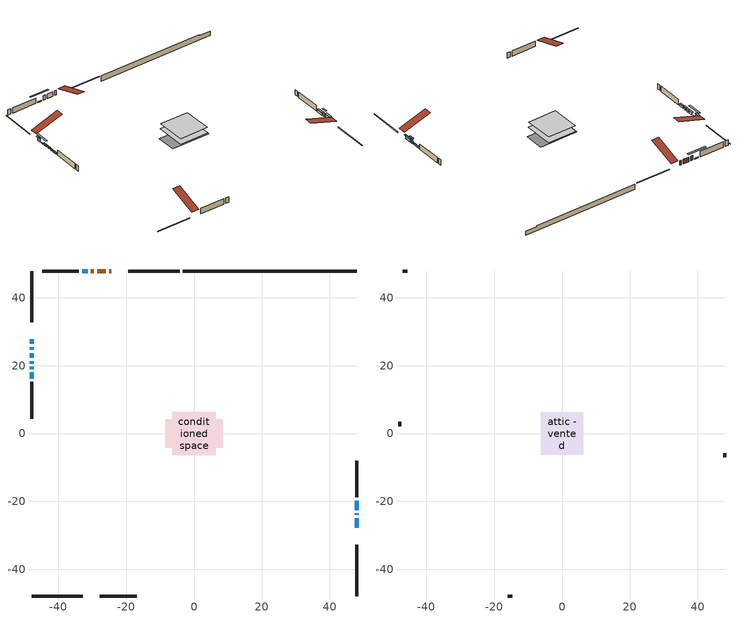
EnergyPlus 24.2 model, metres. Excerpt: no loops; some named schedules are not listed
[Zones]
conditioned space
 floor adiabatic (AdiabaticFloorConstruction): -6.35,-6.35 -6.35,6.35 6.35,6.35 6.35,-6.35 z0.61
 floor foundation (Slab1 construction): -8.53,-4.27 -8.53,4.27 8.53,4.27 8.53,-4.27 z-1.73
 wall outside (RimJoist1 construction): -4.23,47.9 -19.33,47.9 / -47.9,-47.9 -32.79,-47.9 / -47.9,47.9 -47.9,32.79 / 47.9,-47.9 47.9,-32.79 z0.61:0.91
 wall outside (AdiabaticWallConstruction 1): -24.37,47.9 -25.05,47.9 / -25.97,47.9 -28.56,47.9 / -29.49,47.9 -30.37,47.9 z0.61:2.64
 wall outside (AdiabaticWallConstruction): -47.9,27.76 -47.9,26.38 z0.61:2.31; 47.9,-27.76 47.9,-24.91 z0.61:2.44; -47.9,25.46 -47.9,24.61 / -31.3,47.9 -32.98,47.9 z0.61:1.02; -47.9,23.69 -47.9,22.26 / 47.9,-22.62 47.9,-19.78 z0.61:1.6; -47.9,21.34 -47.9,20.62 / -47.9,19.69 -47.9,19.01 z0.61:1.63; -47.9,18.08 -47.9,16.2 z0.61:1.4; 47.9,-23.99 47.9,-23.55 z0.61:2.69
 wall outside (Wall1 construction): -33.9,47.9 -44.75,47.9 / -27.76,-47.9 -16.91,-47.9 / -47.9,15.27 -47.9,4.42 / 47.9,-18.85 47.9,-8 z0.61:3.05
 wall foundation (FoundationWall1 construction): -3.3,47.9,-1.73 -3.3,47.9,0.61 42.78,47.9,0.61 42.78,47.9,0.06 47.9,47.9,0.06 47.9,47.9,-1.73
 window (WindowConstruction 7): -47.9,27.76 -47.9,26.38 z0.61:2.31
 window (WindowConstruction 6): 47.9,-27.76 47.9,-24.91 z0.61:2.44
 window (WindowConstruction 8): -47.9,25.46 -47.9,24.62 z0.61:1.02
 window (WindowConstruction 9): -31.3,47.9 -32.98,47.9 z0.61:1.02
 window (WindowConstruction): -47.9,23.69 -47.9,22.26 z0.61:1.6
 window (WindowConstruction 1): -47.9,21.34 -47.9,20.62 z0.61:1.62
 window (WindowConstruction 2): -47.9,19.69 -47.9,19.01 z0.61:1.62
 window (WindowConstruction 3): -47.9,18.08 -47.9,16.2 z0.61:1.4
 window (WindowConstruction 4): 47.9,-23.99 47.9,-23.55 z0.61:2.69
 window (WindowConstruction 5): 47.9,-22.62 47.9,-19.78 z0.61:1.6
 door (Door): -24.37,47.9 -25.05,47.9 z0.61:2.64
 door (Door 1): -25.97,47.9 -28.56,47.9 z0.61:2.64
 door (Door 2): -29.49,47.9 -30.37,47.9 z0.61:2.64
 ceiling adiabatic (AdiabaticFloorConstruction): 6.35,-6.35 6.35,6.35 -6.35,6.35 -6.35,-6.35 z0.61
attic - vented
 floor to conditioned space (Floor1 construction Reversed): -6.2,-6.2 -6.2,6.2 6.2,6.2 6.2,-6.2 z3.05
 wall outside (Wall2 construction): -45.68,47.9 -46.97,47.9 / -15.98,-47.9 -14.69,-47.9 / -47.9,3.49 -47.9,2.2 / 47.9,-7.07 47.9,-5.78 z0.61:3.05
 roof outside (Roof1 construction): -23.44,47.9,3.05 -23.44,35.83,7.07 -20.26,35.83,7.07 -20.26,47.9,3.05; -28.68,-47.9,3.05 -28.68,-35.83,7.07 -31.87,-35.83,7.07 -31.87,-47.9,3.05; -47.9,28.68,3.05 -35.83,28.68,7.07 -35.83,31.87,7.07 -47.9,31.87,3.05; 47.9,-28.68,3.05 35.83,-28.68,7.07 35.83,-31.87,7.07 47.9,-31.87,3.05
shading: -47.9,26.09 -47.9,28.05 -48.51,28.05 -48.51,26.09 z2.61; 47.9,-24.77 47.9,-27.91 48.51,-27.91 48.51,-24.77 z2.59; -47.9,21.88 -47.9,28.2 -48.51,28.2 -48.51,21.88 z3.76; -36.33,47.9 -27.95,47.9 -27.95,48.51 -36.33,48.51 z4.37; -47.9,22.11 -47.9,23.84 -48.51,23.84 -48.51,22.11 z1.75; -47.9,20.47 -47.9,21.48 -48.51,21.48 -48.51,20.47 z1.77; -47.9,18.86 -47.9,19.84 -48.51,19.84 -48.51,18.86 z1.77; -47.9,16.05 -47.9,18.23 -48.51,18.23 -48.51,16.05 z1.55; 47.9,-22.64 47.9,-24.9 48.51,-24.9 48.51,-22.64 z3.6; 47.9,-19.63 47.9,-22.77 48.51,-22.77 48.51,-19.63 z1.75
[Building]
Building 1: Terrain=Suburbs
[Site:Location]
Saskatoon Intl AP_SK: Latitude {deg}=52.17; Longitude {deg}=-106.7; Time Zone {hr}=-6; Elevation {m}=504; Keep Site Location Information=Yes
[Site:GroundTemperature:Shallow]
-3.29371, -5.9198, -6.13011, -4.88389, 0.118965, 5.09852, 9.41553, 12.1502, 12.3826, 10.1583, 5.95142, 1.12462
[Site:WaterMainsTemperature]
Calculation Method=Schedule; Temperature Schedule=mains temperature schedule
[Material] Roughness=Rough; Thermal Absorptance=0.9
Name | Thickness {m} | Conductivity {W/m-K} | Density {kg/m3} | Specific Heat {J/kg-K} | Solar Absorptance | Visible Absorptance
asphalt or fiberglass shingles | 0.00635 | 0.162714 | 1121.4 | 1465.45 | 0.84 | 0.84
ceiling loosefill ins | 0.254 | 0.0480833 | 16.02 | 1046.75 | 0.7 | 0.7
ceiling stud and cavity | 0.1397 | 0.0924676 | 65.682 | 1177.47 | 0.7 | 0.7
concrete 4.0 in. | 0.1016 | 1.803125 | 2242.8 | 837.4 | 0.7 | 0.7
concrete 8.0 in. | 0.2032 | 1.803125 | 2242.8 | 837.4 | 0.7 | 0.7
door material | 0.04445 | 0.188738 | 512.64 | 1214.23 | 0.7 | 0.7
door material 1 | 0.04445 | 0.0451087 | 512.64 | 1214.23 | 0.7 | 0.7
exterior vertical ins | 0.0845647 | 0.029427 | 32.04 | 1214.23 | 0.7 | 0.7
floor covering | 0.0127 | 0.0433444 | 54.468 | 1339.84 | 0.6 | 0.6
floor rigid ins; wall rigid ins 1 | 0.512978 | 0.029427 | 32.04 | 1214.23 | 0.7 | 0.7
floor stud and cavity | 0.1397 | 1.75129 | 37.0049 | 1207.88 | 0.7 | 0.7
furniture material conditioned space 1 | 0.1524 | 0.115458 | 640.8 | 1214.23 | 0.6 | 0.6
gypsum board | 0.0127 | 0.160291 | 801 | 837.4 | 0.6 | 0.6
gypsum board 1 | 0.0127 | 0.160291 | 801 | 837.4 | 0.7 | 0.7
osb sheathing 0.5 in. | 0.0127 | 0.115458 | 512.64 | 1214.23 | 0.7 | 0.7
osb sheathing 0.75 in. | 0.01905 | 0.115458 | 512.64 | 1214.23 | 0.7 | 0.7
osb sheathing 2.0 in. | 0.0508 | 0.115458 | 512.64 | 1214.23 | 0.7 | 0.7
rim joist rigid ins | 0.051816 | 0.029427 | 32.04 | 1214.23 | 0.7 | 0.7
rim joist stud and cavity | 0.0508 | 0.0422661 | 125.044 | 1163.47 | 0.6 | 0.6
wall rigid ins | 0.103632 | 0.029427 | 32.04 | 1214.23 | 0.7 | 0.7
wall stud and cavity | 0.1397 | 0.574952 | 139.0536 | 1170.24 | 0.7 | 0.7
wall stud and cavity 1 | 0.0889 | 6.1454 | 50.32683 | 1063.81 | 0.6 | 0.6
wall stud and cavity 2 | 0.0889 | 0.380278 | 52.3479 | 1209.89 | 0.7 | 0.7
wall stud and cavity 3 | 0.0889 | 0.391764 | 83.0341 | 1211.67 | 0.7 | 0.7
wood siding | 0.0254 | 0.102417 | 544.68 | 1172.36 | 0 | 0
wood siding 1 | 0.00254 | 0.102417 | 544.68 | 1172.36 | 0 | 0
wood siding 2; wood siding 3; wood siding 4 | 0.0254 | 0.102417 | 544.68 | 1172.36 | 0.7 | 0.7
[WindowMaterial:SimpleGlazingSystem]
Name | U-Factor {W/m2-K} | Solar Heat Gain Coefficient
WindowMaterial | 2.09291 | 0.59
WindowMaterial 1 | 2.40293 | 0.49
WindowMaterial 2 | 2.20136 | 0.56
WindowMaterial 3 | 2.11108 | 0.59
WindowMaterial 4 | 2.99912 | 0.6
WindowMaterial 5 | 2.1355 | 0.58
WindowMaterial 6 | 2.946882 | 0.64
WindowMaterial 7 | 3.023535 | 0.56
[Construction]
AdiabaticFloorConstruction: floor stud and cavity, floor rigid ins, osb sheathing 0.75 in., floor covering
AdiabaticWallConstruction: wood siding 3, wall rigid ins 1, wall stud and cavity 2, gypsum board
AdiabaticWallConstruction 1: wood siding 4, wall rigid ins 1, wall stud and cavity 2, gypsum board
Door: door material
Door 1; Door 2: door material 1
Floor1 construction Reversed: gypsum board, ceiling stud and cavity, ceiling loosefill ins
FoundationWall1 construction: concrete 8.0 in., gypsum board 1
furniture construction conditioned space 1: furniture material conditioned space 1
PartitionWallConstruction: gypsum board, wall stud and cavity 3, gypsum board
RimJoist1 construction: wood siding 2, rim joist rigid ins, osb sheathing 2.0 in., rim joist stud and cavity
Roof1 construction: asphalt or fiberglass shingles
Slab1 construction: concrete 4.0 in.
Wall1 construction: wood siding, wall rigid ins, osb sheathing 0.5 in., wall stud and cavity, gypsum board
Wall2 construction: wood siding 1, wall stud and cavity 1
WindowConstruction; WindowConstruction 5: WindowMaterial
WindowConstruction 1: WindowMaterial 1
WindowConstruction 2: WindowMaterial 2
WindowConstruction 3: WindowMaterial 3
WindowConstruction 4: WindowMaterial 4
WindowConstruction 6: WindowMaterial 5
WindowConstruction 7: WindowMaterial 6
WindowConstruction 8; WindowConstruction 9: WindowMaterial 7
[Zone] Multiplier=1; Part of Total Floor Area=Yes
Name | Volume {m3}
attic - vented | 100.302
conditioned space | 767
[Space]
Name | Zone | Volume {m3}
attic - vented 1 | attic - vented | 100.302
conditioned space 1 | conditioned space | 767
[ZoneInfiltration:EffectiveLeakageArea]
infil attic - vented 1: Zone or Space=attic - vented 1; Schedule=Always On Discrete; Effective Air Leakage Area {cm2}=5265.26; Stack Coefficient=0.000449342; Wind Coefficient=1.43222e-05
[ZoneMixing]
whole house fan mix: Zone or Space=attic - vented; Schedule=Always On Continuous; Design Flow Rate Calculation Method=Flow/Zone; Design Flow Rate {m3/s}=0; Source Zone or Space=conditioned space
[SurfaceProperty:ExposedFoundationPerimeter]
Slab1: Exposed Perimeter Calculation Method=TotalExposedPerimeter; Total Exposed Perimeter {m}=51.2
[InternalMass] Zone or ZoneList=conditioned space; Space or SpaceList=conditioned space 1
Name | Construction | Surface Area {m2}
furniture mass conditioned space 1 | furniture construction conditioned space 1 | 122.72
partition wall mass | PartitionWallConstruction | 306.8
[Lights]
interior lighting: Zone or ZoneList or Space or SpaceList=conditioned space 1; Schedule=interior lighting schedule; Design Level Calculation Method=LightingLevel; Lighting Level {W}=343.2; Return Air Fraction=0; Fraction Radiant=0.6; Fraction Visible=0.2; Fraction Replaceable=1
[People]
occupants: Zone or ZoneList or Space or SpaceList=conditioned space 1; Number of People Schedule=occupants schedule; Number of People Calculation Method=People; Number of People=3; Fraction Radiant=0.314171; Sensible Heat Fraction=0.56303; Activity Level Schedule=occupants activity schedule; Carbon Dioxide Generation Rate {m3/s-W}=0; Enable ASHRAE 55 Comfort Warnings=No; Mean Radiant Temperature Calculation Type=EnclosureAveraged
[ElectricEquipment] Zone or ZoneList or Space or SpaceList=conditioned space 1; Design Level Calculation Method=EquipmentLevel
Name | Schedule | Design Level {W} | Fraction Latent | Fraction Radiant | Fraction Lost
clothes dryer | clothes dryer schedule | 140.772 | 0.015 | 0.081 | 0.85
clothes washer | clothes washer schedule | 32.1985 | 0.03 | 0.162 | 0.7
cooking range | cooking range schedule | 215.147 | 0.08 | 0.432 | 0.2
dishwasher | dishwasher schedule | 66.8632 | 0.3 | 0.18 | 0.4
fridge | fridge schedule | 72.9452 | 0 | 0.6 | 0
mech vent house fan | mech vent house fan schedule | 116 | 0 | 0 | 0.5
mech vent house fan cfis | mech vent house fan cfis schedule | 0 | 0 | 0 | 0
misc plug loads | misc plug loads schedule | 494.7 | 0.045 | 0.513 | 0.1
whole house fan | Always On Discrete | 0 | 0 | 0 | 1
[OtherEquipment] Zone or ZoneList or Space or SpaceList=conditioned space 1; Design Level Calculation Method=EquipmentLevel
Name | Fuel Type | Schedule | Design Level {W} | Fraction Latent | Fraction Radiant | Fraction Lost
clothes dryer 1 | Electricity | clothes dryer schedule | 0 | 0.015 | 0.081 | 0.85
cooking range 1 | Electricity | cooking range schedule | 0 | 0.08 | 0.432 | 0.2
general water use latent | None | general water use schedule | 62.594 | 1 | 0 | 0
general water use sensible | None | general water use schedule | -61.6891 | 0 | 0.6 | 0
mech vent house fan latent load | None | Always On Discrete | 0 | 1 | 0 | 0
mech vent house fan sensible load | None | Always On Discrete | 0 | 0 | 0 | 0
water heater energy adjustment1 | NaturalGas | Always On Discrete | 0.01 | 0 | 0 | 1
[ZoneInfiltration:DesignFlowRate] Zone or ZoneList or Space or SpaceList=conditioned space 1; Schedule=Always On Discrete; Design Flow Rate Calculation Method=Flow/Zone; Design Flow Rate {m3/s}=0
infil flow; natural vent flow; whole house fan flow
[AvailabilityManager:Scheduled] Schedule=Always On Discrete
furnace airloop Availability Manager; furnace airloop 1 Availability Manager
[Foundation:Kiva]
Foundation Kiva 1: Initial Indoor Air Temperature {C}=21; Wall Height Above Grade {m}=0.609996; Wall Depth Below Slab {m}=0.2032; Custom Block Material Name 1=exterior vertical ins; Custom Block Depth 1 {m}=2.34001; Custom Block X Position 1 {m}=0.2159; Custom Block Z Position 1 {m}=0
[Foundation:Kiva:Settings]
Soil Conductivity {W/m-K}=0.849921; Soil Density {kg/m3}=1842.3; Soil Specific Heat {J/kg-K}=418.7; Ground Solar Absorptivity=0.9; Ground Thermal Absorptivity=0.9; Ground Surface Roughness {m}=0.03; Far-Field Width {m}=40; Deep-Ground Boundary Condition=ZeroFlux; Deep-Ground Depth {m}=40; Minimum Cell Dimension {m}=0.2; Maximum Cell Growth Coefficient=3; Simulation Timestep=Timestep
[Exterior:Lights]
exterior lighting: Schedule=exterior lighting schedule; Design Level {W}=75.6
[EnergyManagementSystem:GlobalVariable]
furnace_airloop_1_Fan_RTF
furnace_airloop_Fan_RTF
infil_program_Qfan
infil_program_Qinf
natural_vent_program_Qnv
natural_vent_program_Qwhf
[EnergyManagementSystem:Sensor]
Name | Output:Variable or Output:Meter Index Key | Output:Variable or Output:Meter
airflow_gain | infil flow | Infiltration Sensible Heat Gain Energy
airflow_gain_1 | natural vent flow | Infiltration Sensible Heat Gain Energy
airflow_gain_2 | whole house fan flow | Infiltration Sensible Heat Gain Energy
airflow_loss | infil flow | Infiltration Sensible Heat Loss Energy
airflow_loss_1 | natural vent flow | Infiltration Sensible Heat Loss Energy
airflow_loss_2 | whole house fan flow | Infiltration Sensible Heat Loss Energy
clg_load_cond |  | Cooling:EnergyTransfer:Zone:CONDITIONED SPACE
clg_sp_s; clg_sp_s_1 | cooling setpoint | Schedule Value
clothes_dryer_exhaust_0_sch_s | clothes dryer exhaust 0 schedule | Schedule Value
cool_season | cooling season schedule | Schedule Value
htg_load_cond |  | Heating:EnergyTransfer:Zone:CONDITIONED SPACE
htg_sp_s; htg_sp_s_1 | heating setpoint | Schedule Value
ig_ee_conv | clothes dryer | Electric Equipment Convective Heating Energy
ig_ee_conv_2 | cooking range | Electric Equipment Convective Heating Energy
ig_ee_conv_4 | fridge | Electric Equipment Convective Heating Energy
ig_ee_conv_5 | misc plug loads | Electric Equipment Convective Heating Energy
ig_ee_conv_6 | whole house fan | Electric Equipment Convective Heating Energy
ig_ee_rad | clothes dryer | Electric Equipment Radiant Heating Energy
ig_ee_rad_2 | cooking range | Electric Equipment Radiant Heating Energy
ig_ee_rad_4 | fridge | Electric Equipment Radiant Heating Energy
ig_ee_rad_5 | misc plug loads | Electric Equipment Radiant Heating Energy
ig_ee_rad_6 | whole house fan | Electric Equipment Radiant Heating Energy
ig_lgt_conv | interior lighting | Lights Convective Heating Energy
ig_lgt_rad | interior lighting | Lights Radiant Heating Energy
ig_lgt_vis | interior lighting | Lights Visible Radiation Heating Energy
ig_oe_conv | clothes dryer 1 | Other Equipment Convective Heating Energy
ig_oe_conv_1 | cooking range 1 | Other Equipment Convective Heating Energy
ig_oe_conv_2 | general water use latent | Other Equipment Convective Heating Energy
ig_oe_conv_3 | general water use sensible | Other Equipment Convective Heating Energy
ig_oe_conv_4 | water heater energy adjustment1 | Other Equipment Convective Heating Energy
ig_oe_rad | clothes dryer 1 | Other Equipment Radiant Heating Energy
ig_oe_rad_1 | cooking range 1 | Other Equipment Radiant Heating Energy
ig_oe_rad_2 | general water use latent | Other Equipment Radiant Heating Energy
ig_oe_rad_3 | general water use sensible | Other Equipment Radiant Heating Energy
ig_oe_rad_4 | water heater energy adjustment1 | Other Equipment Radiant Heating Energy
ig_ppl_conv | occupants | People Convective Heating Energy
ig_ppl_rad | occupants | People Radiant Heating Energy
im_conv | furniture mass conditioned space 1 | Surface Inside Face Convection Heat Gain Energy
im_conv_1 | partition wall mass | Surface Inside Face Convection Heat Gain Energy
im_ig | furniture mass conditioned space 1 | Surface Inside Face Internal Gains Radiation Heat Gain Energy
im_ig_1 | partition wall mass | Surface Inside Face Internal Gains Radiation Heat Gain Energy
im_lgt | furniture mass conditioned space 1 | Surface Inside Face Lights Radiation Heat Gain Energy
im_lgt_1 | partition wall mass | Surface Inside Face Lights Radiation Heat Gain Energy
im_sol | furniture mass conditioned space 1 | Surface Inside Face Solar Radiation Heat Gain Energy
im_sol_1 | partition wall mass | Surface Inside Face Solar Radiation Heat Gain Energy
im_surf | furniture mass conditioned space 1 | Surface Inside Face Net Surface Thermal Radiation Heat Gain Energy
im_surf_1 | partition wall mass | Surface Inside Face Net Surface Thermal Radiation Heat Gain Energy
mv_conv | mech vent house fan | Electric Equipment Convective Heating Energy
mv_conv_1 | mech vent house fan cfis | Electric Equipment Convective Heating Energy
mv_conv_2 | mech vent house fan latent load | Other Equipment Convective Heating Energy
mv_conv_3 | mech vent house fan sensible load | Other Equipment Convective Heating Energy
mv_rad | mech vent house fan | Electric Equipment Radiant Heating Energy
mv_rad_1 | mech vent house fan cfis | Electric Equipment Radiant Heating Energy
mv_rad_2 | mech vent house fan latent load | Other Equipment Radiant Heating Energy
mv_rad_3 | mech vent house fan sensible load | Other Equipment Radiant Heating Energy
natural_vent_s | natural vent schedule | Schedule Value
out_pb_s |  | Site Outdoor Air Barometric Pressure
out_wt_s |  | Site Outdoor Air Humidity Ratio
site_vw_s |  | Site Wind Speed
ss_back_out | Window1 | Surface Window Shortwave from Zone Back Out Window Heat Transfer Rate
ss_back_out_1 | Window11 | Surface Window Shortwave from Zone Back Out Window Heat Transfer Rate
ss_back_out_2 | Window15 | Surface Window Shortwave from Zone Back Out Window Heat Transfer Rate
ss_back_out_3 | Window16 | Surface Window Shortwave from Zone Back Out Window Heat Transfer Rate
ss_back_out_4 | Window3 | Surface Window Shortwave from Zone Back Out Window Heat Transfer Rate
ss_back_out_5 | Window4 | Surface Window Shortwave from Zone Back Out Window Heat Transfer Rate
ss_back_out_6 | Window6 | Surface Window Shortwave from Zone Back Out Window Heat Transfer Rate
ss_back_out_7 | Window7 | Surface Window Shortwave from Zone Back Out Window Heat Transfer Rate
ss_back_out_8 | Window8 | Surface Window Shortwave from Zone Back Out Window Heat Transfer Rate
ss_back_out_9 | Window9 | Surface Window Shortwave from Zone Back Out Window Heat Transfer Rate
ss_conv | Door1 | Surface Inside Face Convection Heat Gain Energy
ss_conv_1 | Door3 | Surface Inside Face Convection Heat Gain Energy
ss_conv_10 | Window7 | Surface Inside Face Convection Heat Gain Energy
ss_conv_11 | Window8 | Surface Inside Face Convection Heat Gain Energy
ss_conv_12 | Window9 | Surface Inside Face Convection Heat Gain Energy
ss_conv_2 | Door6 | Surface Inside Face Convection Heat Gain Energy
ss_conv_3 | Window1 | Surface Inside Face Convection Heat Gain Energy
ss_conv_4 | Window11 | Surface Inside Face Convection Heat Gain Energy
ss_conv_5 | Window15 | Surface Inside Face Convection Heat Gain Energy
ss_conv_6 | Window16 | Surface Inside Face Convection Heat Gain Energy
ss_conv_7 | Window3 | Surface Inside Face Convection Heat Gain Energy
ss_conv_8 | Window4 | Surface Inside Face Convection Heat Gain Energy
ss_conv_9 | Window6 | Surface Inside Face Convection Heat Gain Energy
ss_ig | Door1 | Surface Inside Face Internal Gains Radiation Heat Gain Energy
ss_ig_1 | Door3 | Surface Inside Face Internal Gains Radiation Heat Gain Energy
ss_ig_10 | Window7 | Surface Inside Face Internal Gains Radiation Heat Gain Energy
ss_ig_11 | Window8 | Surface Inside Face Internal Gains Radiation Heat Gain Energy
ss_ig_12 | Window9 | Surface Inside Face Internal Gains Radiation Heat Gain Energy
ss_ig_2 | Door6 | Surface Inside Face Internal Gains Radiation Heat Gain Energy
ss_ig_3 | Window1 | Surface Inside Face Internal Gains Radiation Heat Gain Energy
ss_ig_4 | Window11 | Surface Inside Face Internal Gains Radiation Heat Gain Energy
ss_ig_5 | Window15 | Surface Inside Face Internal Gains Radiation Heat Gain Energy
ss_ig_6 | Window16 | Surface Inside Face Internal Gains Radiation Heat Gain Energy
ss_ig_7 | Window3 | Surface Inside Face Internal Gains Radiation Heat Gain Energy
ss_ig_8 | Window4 | Surface Inside Face Internal Gains Radiation Heat Gain Energy
ss_ig_9 | Window6 | Surface Inside Face Internal Gains Radiation Heat Gain Energy
ss_lgt | Door1 | Surface Inside Face Lights Radiation Heat Gain Energy
ss_lgt_1 | Door3 | Surface Inside Face Lights Radiation Heat Gain Energy
ss_lgt_2 | Door6 | Surface Inside Face Lights Radiation Heat Gain Energy
ss_sol | Door1 | Surface Inside Face Solar Radiation Heat Gain Energy
ss_sol_1 | Door3 | Surface Inside Face Solar Radiation Heat Gain Energy
ss_sol_2 | Door6 | Surface Inside Face Solar Radiation Heat Gain Energy
ss_surf | Door1 | Surface Inside Face Net Surface Thermal Radiation Heat Gain Energy
ss_surf_1 | Door3 | Surface Inside Face Net Surface Thermal Radiation Heat Gain Energy
ss_surf_10 | Window7 | Surface Inside Face Net Surface Thermal Radiation Heat Gain Energy
ss_surf_11 | Window8 | Surface Inside Face Net Surface Thermal Radiation Heat Gain Energy
ss_surf_12 | Window9 | Surface Inside Face Net Surface Thermal Radiation Heat Gain Energy
ss_surf_2 | Door6 | Surface Inside Face Net Surface Thermal Radiation Heat Gain Energy
ss_surf_3 | Window1 | Surface Inside Face Net Surface Thermal Radiation Heat Gain Energy
ss_surf_4 | Window11 | Surface Inside Face Net Surface Thermal Radiation Heat Gain Energy
ss_surf_5 | Window15 | Surface Inside Face Net Surface Thermal Radiation Heat Gain Energy
ss_surf_6 | Window16 | Surface Inside Face Net Surface Thermal Radiation Heat Gain Energy
ss_surf_7 | Window3 | Surface Inside Face Net Surface Thermal Radiation Heat Gain Energy
ss_surf_8 | Window4 | Surface Inside Face Net Surface Thermal Radiation Heat Gain Energy
ss_surf_9 | Window6 | Surface Inside Face Net Surface Thermal Radiation Heat Gain Energy
ss_trans_in | Window1 | Surface Window Transmitted Solar Radiation Rate
ss_trans_in_1 | Window11 | Surface Window Transmitted Solar Radiation Rate
ss_trans_in_2 | Window15 | Surface Window Transmitted Solar Radiation Rate
ss_trans_in_3 | Window16 | Surface Window Transmitted Solar Radiation Rate
ss_trans_in_4 | Window3 | Surface Window Transmitted Solar Radiation Rate
ss_trans_in_5 | Window4 | Surface Window Transmitted Solar Radiation Rate
ss_trans_in_6 | Window6 | Surface Window Transmitted Solar Radiation Rate
ss_trans_in_7 | Window7 | Surface Window Transmitted Solar Radiation Rate
ss_trans_in_8 | Window8 | Surface Window Transmitted Solar Radiation Rate
ss_trans_in_9 | Window9 | Surface Window Transmitted Solar Radiation Rate
ss_trans_out | Window1 | Surface Inside Face Initial Transmitted Diffuse Transmitted Out Window Solar Radiation Rate
ss_trans_out_1 | Window11 | Surface Inside Face Initial Transmitted Diffuse Transmitted Out Window Solar Radiation Rate
ss_trans_out_2 | Window15 | Surface Inside Face Initial Transmitted Diffuse Transmitted Out Window Solar Radiation Rate
ss_trans_out_3 | Window16 | Surface Inside Face Initial Transmitted Diffuse Transmitted Out Window Solar Radiation Rate
ss_trans_out_4 | Window3 | Surface Inside Face Initial Transmitted Diffuse Transmitted Out Window Solar Radiation Rate
ss_trans_out_5 | Window4 | Surface Inside Face Initial Transmitted Diffuse Transmitted Out Window Solar Radiation Rate
ss_trans_out_6 | Window6 | Surface Inside Face Initial Transmitted Diffuse Transmitted Out Window Solar Radiation Rate
ss_trans_out_7 | Window7 | Surface Inside Face Initial Transmitted Diffuse Transmitted Out Window Solar Radiation Rate
ss_trans_out_8 | Window8 | Surface Inside Face Initial Transmitted Diffuse Transmitted Out Window Solar Radiation Rate
ss_trans_out_9 | Window9 | Surface Inside Face Initial Transmitted Diffuse Transmitted Out Window Solar Radiation Rate
s_conv | Floor1 | Surface Inside Face Convection Heat Gain Energy
s_conv_1 | FoundationWall1 | Surface Inside Face Convection Heat Gain Energy
s_conv_10 | Wall1:180 | Surface Inside Face Convection Heat Gain Energy
s_conv_11 | Wall1:270 | Surface Inside Face Convection Heat Gain Energy
s_conv_12 | Wall1:90 | Surface Inside Face Convection Heat Gain Energy
s_conv_2 | inferred conditioned ceiling | Surface Inside Face Convection Heat Gain Energy
s_conv_3 | inferred conditioned floor | Surface Inside Face Convection Heat Gain Energy
s_conv_4 | RimJoist1:0 | Surface Inside Face Convection Heat Gain Energy
s_conv_5 | RimJoist1:180 | Surface Inside Face Convection Heat Gain Energy
s_conv_6 | RimJoist1:270 | Surface Inside Face Convection Heat Gain Energy
s_conv_7 | RimJoist1:90 | Surface Inside Face Convection Heat Gain Energy
s_conv_8 | Slab1 | Surface Inside Face Convection Heat Gain Energy
s_conv_9 | Wall1:0 | Surface Inside Face Convection Heat Gain Energy
s_ig | Floor1 | Surface Inside Face Internal Gains Radiation Heat Gain Energy
s_ig_1 | FoundationWall1 | Surface Inside Face Internal Gains Radiation Heat Gain Energy
s_ig_10 | Wall1:180 | Surface Inside Face Internal Gains Radiation Heat Gain Energy
s_ig_11 | Wall1:270 | Surface Inside Face Internal Gains Radiation Heat Gain Energy
s_ig_12 | Wall1:90 | Surface Inside Face Internal Gains Radiation Heat Gain Energy
s_ig_2 | inferred conditioned ceiling | Surface Inside Face Internal Gains Radiation Heat Gain Energy
s_ig_3 | inferred conditioned floor | Surface Inside Face Internal Gains Radiation Heat Gain Energy
s_ig_4 | RimJoist1:0 | Surface Inside Face Internal Gains Radiation Heat Gain Energy
s_ig_5 | RimJoist1:180 | Surface Inside Face Internal Gains Radiation Heat Gain Energy
s_ig_6 | RimJoist1:270 | Surface Inside Face Internal Gains Radiation Heat Gain Energy
s_ig_7 | RimJoist1:90 | Surface Inside Face Internal Gains Radiation Heat Gain Energy
s_ig_8 | Slab1 | Surface Inside Face Internal Gains Radiation Heat Gain Energy
